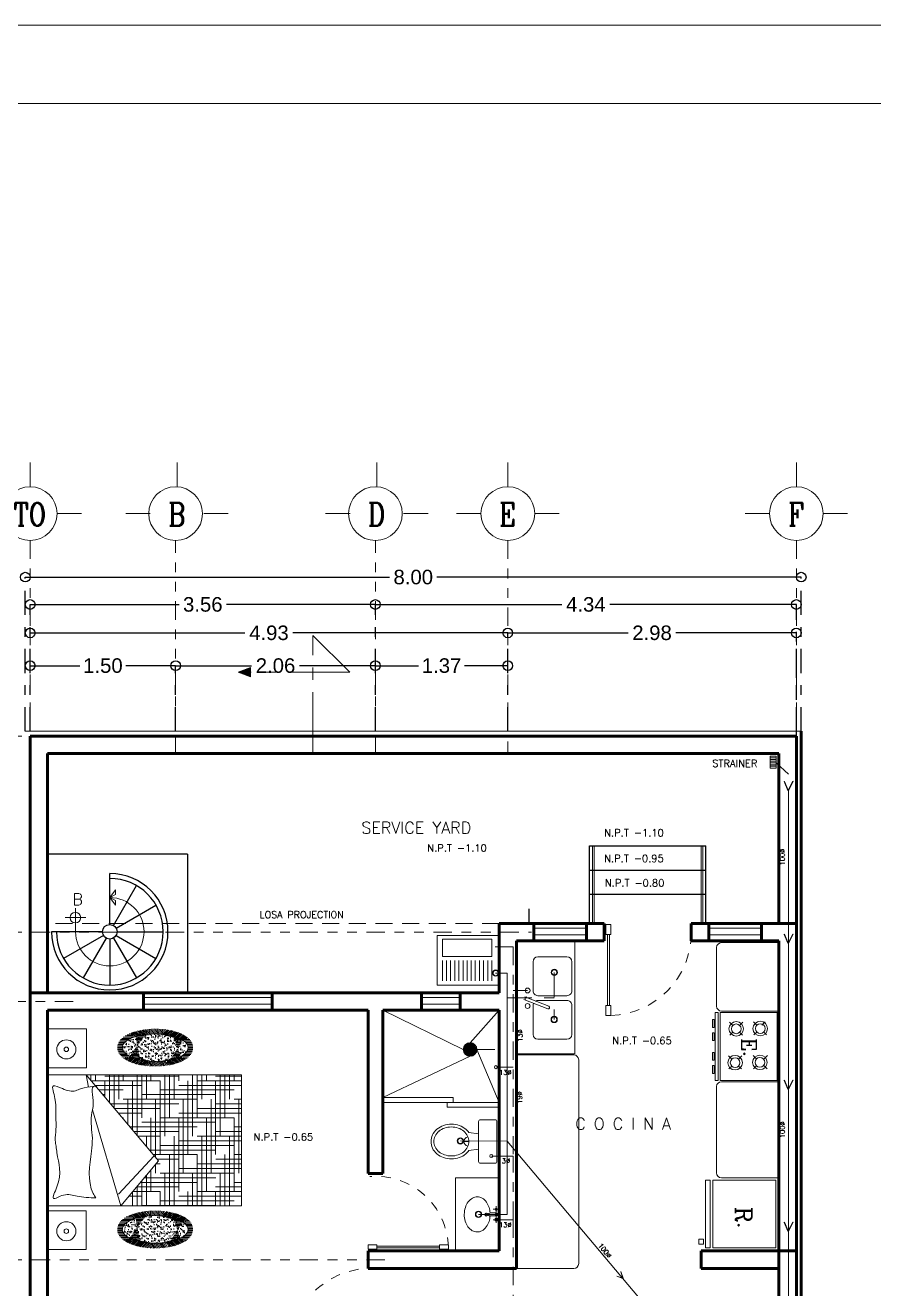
# Model space of a CAD drawing. Extents: x -111 to 1137, y -130 to 54.
# Drawn here: x 550.3 to 559.04, y -21.55 to -8.52 of the extents above; entities that cross this region are included whole.
import ezdxf
from ezdxf.enums import TextEntityAlignment as Align

# ---------------------------------------------------------------- set-up
doc = ezdxf.new("R2010")
doc.units = 0
for name, pattern in [('CENTER2', [1.125, 0.75, -0.125, 0.125, -0.125]), ('CENTRO', [50.8, 31.75, -6.35, 6.35, -6.35]), ('DASHDOT2', [0.5, 0.25, -0.125, 0, -0.125]), ('DASHED', [19.05, 12.7, -6.35]), ('DASHED2', [0.375, 0.25, -0.125]), ('DIVIDE2', [15.875, 6.35, -3.175, 0, -3.175, 0, -3.175])]:
    doc.linetypes.add(name, pattern=pattern)
doc.layers.get('0').update_dxf_attribs({"lineweight": 0})
for name, color, linetype, lineweight in [('EJES', 51, 'DIVIDE2', 0), ('ejes 1', 30, 'Continuous', 0), ('HID', 20, 'Continuous', 0), ('MBA', 130, 'Continuous', 9), ('Mobiliario', 1, 'Continuous', 13), ('MUEBLES', 1, 'Continuous', 9), ('muro', 7, 'Continuous', 18), ('Muro div', 150, 'Continuous', 18), ('muros', 5, 'Continuous', 60), ('MUROS BAJOS', 42, 'Continuous', 18), ('Pluma2', 2, 'Continuous', 20), ('PROYECCION VOLADO', 32, 'Continuous', 13), ('PUERTAS', 1, 'Continuous', 9), ('SAN', 142, 'Continuous', 0), ('VENTANAS', 4, 'Continuous', 9)]:
    doc.layers.add(name, color=color, linetype=linetype, lineweight=lineweight)
for name, color, linetype in [('Escaleras', 17, 'Continuous'), ('In-TextHi', 7, 'Continuous'), ('TEXTO', 164, 'Continuous')]:
    doc.layers.add(name, color=color, linetype=linetype)
doc.styles.add('80', font='ROMANS.shx', dxfattribs={"height": 0.15})
doc.styles.add('arial', font='arial.ttf')
doc.styles.add('COMPLEX', font='complex.shx', dxfattribs={"height": 0.25})
doc.dimstyles.new('COTAS ZAR', dxfattribs={"dimtxt": 0.15, "dimasz": 0.1, "dimexe": 0, "dimexo": 0, "dimgap": 0.05, "dimtad": 0, "dimtih": 1, "dimtoh": 1, "dimrnd": 0.005, "dimzin": 1, "dimdsep": 46, "dimtxsty": 'arial', "dimblk": 'ORIGIN', "dimcen": 0.2, "dimclrd": 34, "dimclre": 134, "dimclrt": 6, "dimazin": 0, "dimtfac": 1, "dimtmove": 0, "dimatfit": 3, "dimldrblk": 'ORIGIN', "dimfxl": 1, "dimarcsym": 0})

# ---------------------------------------------------------------- blocks, each defined once
blk = doc.blocks.new('TAPETE')
at = {"lineweight": 0}
h = blk.add_hatch(dxfattribs=at)
h.set_pattern_fill('LINE', color=87, scale=0.004, style=0)
h.set_pattern_definition([(360, (498.307658, 1862.890377), (3e-18, 0.0127), [])])
edge = h.paths.add_edge_path()
edge.add_spline(control_points=[(1084.342, 1386.436), (1084.385, 1386.455), (1084.42, 1386.478), (1084.462, 1386.539), (1084.47, 1386.576), (1084.452, 1386.642), (1084.43, 1386.668), (1084.402, 1386.689)], knot_values=[2.383683, 2.383683, 2.383683, 2.383683, 2.860374, 2.860374, 3.254576, 3.254576, 3.647727, 3.647727, 3.647727, 3.647727], degree=3, periodic=0)
edge.add_line((1084.402, 1386.689), (1084.339, 1386.669))
edge.add_ellipse((1084.075, 1386.58), major_axis=(-0.34, 0), ratio=0.420515, start_angle=126.4871, end_angle=218.9659, ccw=False)
edge.add_line((1084.277, 1386.465), (1084.342, 1386.436))
edge = h.paths.add_edge_path()
edge.add_spline(control_points=[(1083.759, 1386.696), (1083.753, 1386.693), (1083.747, 1386.688), (1083.71, 1386.658), (1083.686, 1386.621), (1083.686, 1386.58), (1083.686, 1386.55), (1083.698, 1386.522), (1083.721, 1386.494), (1083.726, 1386.489), (1083.732, 1386.484)], knot_values=[5.727214, 5.727214, 5.727214, 5.727214, 5.804382, 5.804382, 6.283185, 6.283185, 6.283185, 6.623609, 6.623609, 6.707356, 6.707356, 6.707356, 6.707356], degree=3, periodic=0)
edge.add_line((1083.732, 1386.484), (1083.79, 1386.502))
edge.add_ellipse((1084.075, 1386.58), major_axis=(-0.34, 0), ratio=0.420515, start_angle=320.0348, end_angle=392.8974, ccw=False)
edge.add_line((1083.815, 1386.671), (1083.759, 1386.696))
h = blk.add_hatch(dxfattribs=at)
h.set_pattern_fill('LINE', color=87, scale=0.004, angle=135, style=0)
h.set_pattern_definition([(135, (498.307658, 1862.890377), (-0.00898025612, -0.00898025612), [])])
edge = h.paths.add_edge_path()
edge.add_ellipse((1084.075, 1386.58), major_axis=(-0.34, 0), ratio=0.420515, start_angle=288.6696, end_angle=320.0348, ccw=False)
edge.add_line((1083.966, 1386.715), (1083.937, 1386.761))
edge.add_spline(control_points=[(1083.937, 1386.761), (1083.867, 1386.749), (1083.805, 1386.728), (1083.759, 1386.696)], knot_values=[5.104607, 5.104607, 5.104607, 5.104607, 5.727214, 5.727214, 5.727214, 5.727214], degree=3, periodic=0)
edge.add_line((1083.759, 1386.696), (1083.815, 1386.671))
at = {"lineweight": 25}
h = blk.add_hatch(dxfattribs=at)
h.set_pattern_fill('AR-SAND', color=55, scale=0.001, angle=-180, style=0)
h.set_pattern_definition([(217.5, (1560.375554, 1972.543502), (0.0016000313, -0.0489413237), [0, -0.038608, 0, -0.04318, 0, -0.041275]), (187.5, (1560.375554, 1972.5435), (-0.0449523283, -0.07168251), [0, -0.020828, 0, -0.034798, 0, -0.013335]), (147.5, (1560.406796, 1972.5435), (-0.079099237, -0.0001437185), [0, -0.0127, 0, -0.04572, 0, -0.05969]), (137.5, (1560.406796, 1972.5435), (-0.076355645, -0.0222929323), [0, -0.00635, 0, -0.029972, 0, -0.03429])])
edge = h.paths.add_edge_path()
edge.add_ellipse((1084.075, 1386.58), major_axis=(-0.34, 0), ratio=0.420515, start_angle=22.6894, end_angle=337.3106)
edge.add_line((1083.762, 1386.635), (1083.762, 1386.525))
at = {"lineweight": 0}
h = blk.add_hatch(dxfattribs=at)
h.set_pattern_fill('LINE', color=87, scale=0.004, angle=120, style=0)
h.set_pattern_definition([(120, (498.307658, 1862.890377), (-0.01099852263, -0.00635), [])])
edge = h.paths.add_edge_path()
edge.add_ellipse((1084.075, 1386.58), major_axis=(-0.34, 0), ratio=0.420515, start_angle=259.589, end_angle=288.6696, ccw=False)
edge.add_line((1084.137, 1386.72), (1084.161, 1386.768))
edge.add_spline(control_points=[(1084.161, 1386.768), (1084.092, 1386.775), (1084.019, 1386.774), (1083.946, 1386.762), (1083.942, 1386.762), (1083.937, 1386.761)], knot_values=[4.471411, 4.471411, 4.471411, 4.471411, 5.06188, 5.06188, 5.104607, 5.104607, 5.104607, 5.104607], degree=3, periodic=0)
edge.add_line((1083.937, 1386.761), (1083.966, 1386.715))
h = blk.add_hatch(dxfattribs=at)
h.set_pattern_fill('LINE', color=87, scale=0.004, angle=45, style=0)
h.set_pattern_definition([(45, (498.307658, 1862.890377), (-0.00898025612, 0.00898025612), [])])
edge = h.paths.add_edge_path()
edge.add_ellipse((1084.075, 1386.58), major_axis=(-0.34, 0), ratio=0.420515, start_angle=218.9659, end_angle=259.589, ccw=False)
edge.add_line((1084.339, 1386.669), (1084.402, 1386.689))
edge.add_spline(control_points=[(1084.402, 1386.689), (1084.402, 1386.689), (1084.402, 1386.689), (1084.375, 1386.71), (1084.341, 1386.726), (1084.259, 1386.753), (1084.211, 1386.763), (1084.161, 1386.768)], knot_values=[3.647727, 3.647727, 3.647727, 3.647727, 3.648778, 3.648778, 4.04298, 4.04298, 4.471411, 4.471411, 4.471411, 4.471411], degree=3, periodic=0)
edge.add_line((1084.161, 1386.768), (1084.137, 1386.72))
h = blk.add_hatch(dxfattribs=at)
h.set_pattern_fill('LINE', color=87, scale=0.004, angle=225, style=0)
h.set_pattern_definition([(225, (498.307658, 1862.890377), (0.00898025612, -0.00898025612), [])])
edge = h.paths.add_edge_path()
edge.add_spline(control_points=[(1083.732, 1386.484), (1083.748, 1386.469), (1083.767, 1386.456), (1083.838, 1386.42), (1083.901, 1386.402), (1083.969, 1386.394)], knot_values=[0.424171, 0.424171, 0.424171, 0.424171, 0.680848, 0.680848, 1.271069, 1.271069, 1.271069, 1.271069], degree=3, periodic=0)
edge.add_line((1083.969, 1386.394), (1083.993, 1386.441))
edge.add_ellipse((1084.075, 1386.58), major_axis=(-0.34, 0), ratio=0.420515, start_angle=32.8974, end_angle=76.0077, ccw=False)
edge.add_line((1083.79, 1386.502), (1083.732, 1386.484))
h = blk.add_hatch(dxfattribs=at)
h.set_pattern_fill('LINE', color=87, scale=0.004, angle=-45, style=0)
h.set_pattern_definition([(315, (498.307658, 1862.890377), (0.00898025612, 0.00898025612), [])])
edge = h.paths.add_edge_path()
edge.add_spline(control_points=[(1084.174, 1386.393), (1084.233, 1386.4), (1084.287, 1386.413), (1084.336, 1386.433), (1084.339, 1386.434), (1084.342, 1386.436)], knot_values=[1.849812, 1.849812, 1.849812, 1.849812, 2.35076, 2.35076, 2.383683, 2.383683, 2.383683, 2.383683], degree=3, periodic=0)
edge.add_line((1084.342, 1386.436), (1084.277, 1386.465))
edge.add_ellipse((1084.075, 1386.58), major_axis=(-0.34, 0), ratio=0.420515, start_angle=101.7089, end_angle=126.4871, ccw=False)
edge.add_line((1084.144, 1386.44), (1084.174, 1386.393))
h = blk.add_hatch(dxfattribs=at)
h.set_pattern_fill('LINE', color=87, scale=0.004, angle=255, style=0)
h.set_pattern_definition([(255, (498.307658, 1862.890377), (0.012267258, -0.00328700187), [])])
edge = h.paths.add_edge_path()
edge.add_spline(control_points=[(1083.969, 1386.394), (1083.997, 1386.39), (1084.026, 1386.388), (1084.095, 1386.386), (1084.136, 1386.388), (1084.174, 1386.393)], knot_values=[1.271069, 1.271069, 1.271069, 1.271069, 1.515804, 1.515804, 1.849812, 1.849812, 1.849812, 1.849812], degree=3, periodic=0)
edge.add_line((1084.174, 1386.393), (1084.144, 1386.44))
edge.add_ellipse((1084.075, 1386.58), major_axis=(-0.34, 0), ratio=0.420515, start_angle=76.0077, end_angle=101.7089, ccw=False)
edge.add_line((1083.993, 1386.441), (1083.969, 1386.394))
at = {"color": 87, "lineweight": 0}
blk.add_ellipse((1084.075, 1386.58), major_axis=(-0.34, 0), ratio=0.420515, dxfattribs=at)
blk = doc.blocks.new('CAMA MATRIMONIAL')
at = {"lineweight": 0}
h = blk.add_hatch(dxfattribs=at)
h.set_pattern_fill('HOUND', color=87, scale=0.03, style=0)
h.set_pattern_definition([(0, (0, 1.875357), (0.1905, 0.047625), [0.762, -0.381]), (90, (0, 1.875357), (-0.047625, -0.1905), [0.762, -0.381])])
edge = h.paths.add_edge_path()
edge.add_line((1125.338, 1407.719), (1125.727, 1408.184))
edge.add_line((1125.727, 1408.184), (1124.482, 1408.184))
edge.add_line((1124.482, 1408.184), (1124.482, 1406.834))
edge.add_line((1124.482, 1406.834), (1126.082, 1406.834))
edge.add_line((1126.082, 1406.834), (1125.988, 1406.946))
edge.add_spline(control_points=[(1125.988, 1406.946), (1125.986, 1406.946), (1125.967, 1406.946), (1125.971, 1406.947), (1125.985, 1406.949)], knot_values=[2.01787, 2.01787, 2.01787, 2.01787, 2.02236, 2.071425, 2.071425, 2.071425, 2.071425], degree=3, periodic=0)
edge.add_line((1125.985, 1406.949), (1125.338, 1407.719))
at = {"lineweight": 5}
for p, q in [((1126.482, 1408.634), (1126.082, 1408.634)), ((1126.082, 1408.234), (1126.082, 1408.634)), ((1126.482, 1408.634), (1126.482, 1408.234)), ((1126.482, 1408.234), (1126.082, 1408.234)), ((1126.482, 1408.184), (1124.482, 1408.184)), ((1124.482, 1408.184), (1124.482, 1406.834)), ((1125.338, 1407.719), (1125.727, 1408.184)), ((1126.018, 1407.195), (1125.727, 1408.184)), ((1126.482, 1406.834), (1126.482, 1408.184)), ((1125.383, 1407.666), (1125.749, 1408.063)), ((1126.082, 1406.834), (1125.338, 1407.719)), ((1126.082, 1406.834), (1126.06, 1406.958)), ((1124.482, 1406.834), (1126.482, 1406.834))]:
    blk.add_line(p, q, dxfattribs=at)
for radius in [0.0984, 0.0234]:
    blk.add_circle((1126.288, 1408.445), radius, dxfattribs=at)
blk.add_spline([(1125.983, 1408.101), (1126.178, 1408.084), (1126.318, 1408.073), (1126.422, 1408.107), (1126.385, 1407.989), (1126.385, 1407.635), (1126.394, 1407.569), (1126.403, 1407.51), (1126.395, 1407.393), (1126.398, 1407.209), (1126.405, 1407.076), (1126.422, 1406.946), (1126.329, 1406.975), (1126.194, 1406.997), (1126.132, 1406.972), (1125.983, 1406.946), (1125.988, 1406.946), (1126.01, 1407.124), (1126.03, 1407.25), (1126.02, 1407.486), (1126.029, 1407.62), (1126.01, 1408.056), (1125.983, 1408.101)], degree=3, dxfattribs=at)
blk.add_blockref('TAPETE', (41.297, 21.847))
blk = doc.blocks.new('camm')
at = {"lineweight": 5}
for p, q in [((105.984, -161.291), (105.584, -161.291)), ((105.584, -161.691), (105.584, -161.291)), ((105.984, -161.291), (105.984, -161.691)), ((105.984, -161.691), (105.584, -161.691))]:
    blk.add_line(p, q, dxfattribs=at)
for radius in [0.0984, 0.0234]:
    blk.add_circle((105.791, -161.48), radius, dxfattribs=at)
for name, p in [('CAMA MATRIMONIAL', (-1020.497, -1568.05)), ('TAPETE', (-979.201, -1548.078))]:
    blk.add_blockref(name, p)
blk = doc.blocks.new('_Origin')
at = {"color": 0, "linetype": 'ByBlock', "lineweight": -2}
blk.add_line((0, 0), (-1, 0), dxfattribs=at)
blk.add_circle((0, 0), 0.5, dxfattribs=at)
blk = doc.blocks.new('*D128')
at = {"color": 134, "linetype": 'DASHDOT2', "lineweight": -2, "transparency": 16777216}
for p, q in [((550.297, -15.798), (550.297, -14.208)), ((558.297, -15.798), (558.297, -14.208))]:
    blk.add_line(p, q, dxfattribs=at)
at = {"color": 34, "lineweight": -2, "transparency": 16777216}
for p, q in [((550.397, -14.208), (554.052, -14.208)), ((558.197, -14.208), (554.541, -14.208))]:
    blk.add_line(p, q, dxfattribs=at)
at = {"layer": 'Defpoints', "color": 0, "transparency": 16777216}
for p in [(558.297, -14.208), (550.297, -15.798), (558.297, -15.798)]:
    blk.add_point(p, dxfattribs=at)
at = {"color": 34, "lineweight": -2, "transparency": 16777216, "xscale": 0.1, "yscale": 0.1, "zscale": 0.1, "rotation": 180}
blk.add_blockref('_Origin', (550.297, -14.208), dxfattribs=at)
at = {"color": 34, "lineweight": -2, "transparency": 16777216, "xscale": 0.1, "yscale": 0.1, "zscale": 0.1}
blk.add_blockref('_Origin', (558.297, -14.208), dxfattribs=at)
at = {"color": 6, "transparency": 16777216, "insert": (554.297, -14.208), "char_height": 0.15, "attachment_point": 5, "style": 'arial'}
blk.add_mtext('8.00', dxfattribs=at)
blk = doc.blocks.new('*D129')
at = {"color": 134, "linetype": 'DASHDOT2', "lineweight": -2, "transparency": 16777216}
for p, q in [((550.347, -15.798), (550.347, -14.49)), ((553.907, -15.798), (553.907, -14.49))]:
    blk.add_line(p, q, dxfattribs=at)
at = {"color": 34, "lineweight": -2, "transparency": 16777216}
for p, q in [((550.447, -14.49), (551.882, -14.49)), ((553.807, -14.49), (552.371, -14.49))]:
    blk.add_line(p, q, dxfattribs=at)
at = {"layer": 'Defpoints', "color": 0, "transparency": 16777216}
for p in [(553.907, -14.49), (550.347, -15.798), (553.907, -15.798)]:
    blk.add_point(p, dxfattribs=at)
at = {"color": 34, "lineweight": -2, "transparency": 16777216, "xscale": 0.1, "yscale": 0.1, "zscale": 0.1, "rotation": 180}
blk.add_blockref('_Origin', (550.347, -14.49), dxfattribs=at)
at = {"color": 34, "lineweight": -2, "transparency": 16777216, "xscale": 0.1, "yscale": 0.1, "zscale": 0.1}
blk.add_blockref('_Origin', (553.907, -14.49), dxfattribs=at)
at = {"color": 6, "transparency": 16777216, "insert": (552.127, -14.49), "char_height": 0.15, "attachment_point": 5, "style": 'arial'}
blk.add_mtext('3.56', dxfattribs=at)
blk = doc.blocks.new('*D130')
at = {"color": 134, "linetype": 'DASHDOT2', "lineweight": -2, "transparency": 16777216}
for p, q in [((553.907, -15.798), (553.907, -14.49)), ((558.247, -15.848), (558.247, -14.49))]:
    blk.add_line(p, q, dxfattribs=at)
at = {"color": 34, "lineweight": -2, "transparency": 16777216}
for p, q in [((554.007, -14.49), (555.829, -14.49)), ((558.147, -14.49), (556.324, -14.49))]:
    blk.add_line(p, q, dxfattribs=at)
at = {"layer": 'Defpoints', "color": 0, "transparency": 16777216}
for p in [(553.907, -14.49), (553.907, -15.798), (558.247, -15.848)]:
    blk.add_point(p, dxfattribs=at)
at = {"color": 34, "lineweight": -2, "transparency": 16777216, "xscale": 0.1, "yscale": 0.1, "zscale": 0.1, "rotation": 180}
blk.add_blockref('_Origin', (553.907, -14.49), dxfattribs=at)
at = {"color": 34, "lineweight": -2, "transparency": 16777216, "xscale": 0.1, "yscale": 0.1, "zscale": 0.1}
blk.add_blockref('_Origin', (558.247, -14.49), dxfattribs=at)
at = {"color": 6, "transparency": 16777216, "insert": (556.077, -14.49), "char_height": 0.15, "attachment_point": 5, "style": 'arial'}
blk.add_mtext('4.34', dxfattribs=at)
blk = doc.blocks.new('*D131')
at = {"color": 134, "linetype": 'DASHDOT2', "lineweight": -2, "transparency": 16777216}
for p, q in [((555.272, -15.798), (555.272, -14.783)), ((558.247, -15.798), (558.247, -14.783))]:
    blk.add_line(p, q, dxfattribs=at)
at = {"color": 34, "lineweight": -2, "transparency": 16777216}
for p, q in [((555.372, -14.783), (556.513, -14.783)), ((558.147, -14.783), (557.005, -14.783))]:
    blk.add_line(p, q, dxfattribs=at)
at = {"layer": 'Defpoints', "color": 0, "transparency": 16777216}
for p in [(555.272, -14.783), (555.272, -15.798), (558.247, -15.798)]:
    blk.add_point(p, dxfattribs=at)
at = {"color": 34, "lineweight": -2, "transparency": 16777216, "xscale": 0.1, "yscale": 0.1, "zscale": 0.1, "rotation": 180}
blk.add_blockref('_Origin', (555.272, -14.783), dxfattribs=at)
at = {"color": 34, "lineweight": -2, "transparency": 16777216, "xscale": 0.1, "yscale": 0.1, "zscale": 0.1}
blk.add_blockref('_Origin', (558.247, -14.783), dxfattribs=at)
at = {"color": 6, "transparency": 16777216, "insert": (556.759, -14.783), "char_height": 0.15, "attachment_point": 5, "style": 'arial'}
blk.add_mtext('2.98', dxfattribs=at)
blk = doc.blocks.new('*D105')
at = {"color": 134, "linetype": 'DASHDOT2', "lineweight": -2, "transparency": 16777216}
for p, q in [((550.347, -15.798), (550.347, -14.783)), ((555.272, -15.798), (555.272, -14.783))]:
    blk.add_line(p, q, dxfattribs=at)
at = {"color": 34, "lineweight": -2, "transparency": 16777216}
for p, q in [((550.447, -14.783), (552.561, -14.783)), ((555.172, -14.783), (553.057, -14.783))]:
    blk.add_line(p, q, dxfattribs=at)
at = {"layer": 'Defpoints', "color": 0, "transparency": 16777216}
for p in [(550.347, -14.783), (550.347, -15.798), (555.272, -15.798)]:
    blk.add_point(p, dxfattribs=at)
at = {"color": 34, "lineweight": -2, "transparency": 16777216, "xscale": 0.1, "yscale": 0.1, "zscale": 0.1, "rotation": 180}
blk.add_blockref('_Origin', (550.347, -14.783), dxfattribs=at)
at = {"color": 34, "lineweight": -2, "transparency": 16777216, "xscale": 0.1, "yscale": 0.1, "zscale": 0.1}
blk.add_blockref('_Origin', (555.272, -14.783), dxfattribs=at)
at = {"color": 6, "transparency": 16777216, "insert": (552.809, -14.783), "char_height": 0.15, "attachment_point": 5, "style": 'arial'}
blk.add_mtext('4.93', dxfattribs=at)
blk = doc.blocks.new('*D132')
at = {"color": 134, "linetype": 'DASHDOT2', "lineweight": -2, "transparency": 16777216}
for p, q in [((550.347, -15.798), (550.347, -15.121)), ((551.847, -15.798), (551.847, -15.121))]:
    blk.add_line(p, q, dxfattribs=at)
at = {"color": 34, "lineweight": -2, "transparency": 16777216}
for p, q in [((550.447, -15.121), (550.859, -15.121)), ((551.747, -15.121), (551.334, -15.121))]:
    blk.add_line(p, q, dxfattribs=at)
at = {"layer": 'Defpoints', "color": 0, "transparency": 16777216}
for p in [(550.347, -15.121), (550.347, -15.798), (551.847, -15.798)]:
    blk.add_point(p, dxfattribs=at)
at = {"color": 34, "lineweight": -2, "transparency": 16777216, "xscale": 0.1, "yscale": 0.1, "zscale": 0.1, "rotation": 180}
blk.add_blockref('_Origin', (550.347, -15.121), dxfattribs=at)
at = {"color": 34, "lineweight": -2, "transparency": 16777216, "xscale": 0.1, "yscale": 0.1, "zscale": 0.1}
blk.add_blockref('_Origin', (551.847, -15.121), dxfattribs=at)
at = {"color": 6, "transparency": 16777216, "insert": (551.097, -15.121), "char_height": 0.15, "attachment_point": 5, "style": 'arial'}
blk.add_mtext('1.50', dxfattribs=at)
blk = doc.blocks.new('*D106')
at = {"color": 134, "linetype": 'DASHDOT2', "lineweight": -2, "transparency": 16777216}
for p, q in [((551.847, -15.798), (551.847, -15.121)), ((553.907, -15.798), (553.907, -15.121))]:
    blk.add_line(p, q, dxfattribs=at)
at = {"color": 34, "lineweight": -2, "transparency": 16777216}
for p, q in [((551.947, -15.121), (552.63, -15.121)), ((553.807, -15.121), (553.123, -15.121))]:
    blk.add_line(p, q, dxfattribs=at)
at = {"layer": 'Defpoints', "color": 0, "transparency": 16777216}
for p in [(553.907, -15.121), (551.847, -15.798), (553.907, -15.798)]:
    blk.add_point(p, dxfattribs=at)
at = {"color": 34, "lineweight": -2, "transparency": 16777216, "xscale": 0.1, "yscale": 0.1, "zscale": 0.1, "rotation": 180}
blk.add_blockref('_Origin', (551.847, -15.121), dxfattribs=at)
at = {"color": 34, "lineweight": -2, "transparency": 16777216, "xscale": 0.1, "yscale": 0.1, "zscale": 0.1}
blk.add_blockref('_Origin', (553.907, -15.121), dxfattribs=at)
at = {"color": 6, "transparency": 16777216, "insert": (552.877, -15.121), "char_height": 0.15, "attachment_point": 5, "style": 'arial'}
blk.add_mtext('2.06', dxfattribs=at)
blk = doc.blocks.new('*D107')
at = {"color": 134, "linetype": 'DASHDOT2', "lineweight": -2, "transparency": 16777216}
for p, q in [((553.907, -15.798), (553.907, -15.121)), ((555.272, -15.798), (555.272, -15.121))]:
    blk.add_line(p, q, dxfattribs=at)
at = {"color": 34, "lineweight": -2, "transparency": 16777216}
for p, q in [((554.007, -15.121), (554.351, -15.121)), ((555.172, -15.121), (554.827, -15.121))]:
    blk.add_line(p, q, dxfattribs=at)
at = {"layer": 'Defpoints', "color": 0, "transparency": 16777216}
for p in [(555.272, -15.121), (553.907, -15.798), (555.272, -15.798)]:
    blk.add_point(p, dxfattribs=at)
at = {"color": 34, "lineweight": -2, "transparency": 16777216, "xscale": 0.1, "yscale": 0.1, "zscale": 0.1, "rotation": 180}
blk.add_blockref('_Origin', (553.907, -15.121), dxfattribs=at)
at = {"color": 34, "lineweight": -2, "transparency": 16777216, "xscale": 0.1, "yscale": 0.1, "zscale": 0.1}
blk.add_blockref('_Origin', (555.272, -15.121), dxfattribs=at)
at = {"color": 6, "transparency": 16777216, "insert": (554.589, -15.121), "char_height": 0.15, "attachment_point": 5, "style": 'arial'}
blk.add_mtext('1.37', dxfattribs=at)
blk = doc.blocks.new('cuuad')
at = {"layer": 'Pluma2', "color": 5}
blk.add_line((709.104, -170.105), (621.853, -170.105), dxfattribs=at)
blk = doc.blocks.new('A$C1D5E4422')
at = {"color": 142}
for radius in [0.0324, 0.0276]:
    blk.add_circle((0.032, 0.032), radius, dxfattribs=at)
blk = doc.blocks.new('A$C7D8B5F41')
at = {"color": 142, "linetype": 'DASHED'}
for p, q in [((0.0012, 0.0648), (0, 0.0626)), ((0.062, 0.0283), (0, 0.0626)), ((0.062, 0.0283), (0, 0.0023)), ((0, 0.0023), (0.001, 0)), ((0.063, 0.026), (0.001, 0)), ((0.0632, 0.0305), (0.0012, 0.0648)), ((0.0632, 0.0305), (0.063, 0.026))]:
    blk.add_line(p, q, dxfattribs=at)
blk = doc.blocks.new('A$C124D6745')
at = {"layer": 'SAN', "color": 54, "ltscale": 0.25}
for p, q in [((0, 0.067), (0.091, 0.137)), ((0.001, 0.08), (0.078, 0.14)), ((0.002, 0.055), (0.102, 0.132)), ((0.005, 0.096), (0.062, 0.14)), ((0.005, 0.045), (0.111, 0.127)), ((0.009, 0.036), (0.119, 0.12)), ((0.015, 0.027), (0.125, 0.113)), ((0.021, 0.02), (0.131, 0.104)), ((0.029, 0.013), (0.135, 0.095)), ((0.038, 0.008), (0.138, 0.085)), ((0.049, 0.003), (0.14, 0.073)), ((0.062, 0), (0.139, 0.06)), ((0.078, 0), (0.135, 0.044))]:
    blk.add_line(p, q, dxfattribs=at)
at = {"layer": 'SAN', "ltscale": 0.25}
blk.add_circle((0.07, 0.07), 0.07, dxfattribs=at)

msp = doc.modelspace()

# ---------------------------------------------------------------- hatches: boundary and pattern name
h = msp.add_hatch(color=253)
h.set_gradient(color1=(0, 0, 255), one_color=1, tint=1, name='SPHERICAL')
h.paths.add_polyline_path([(552.62, -15.236), (552.62, -15.189), (552.62, -15.141), (552.49, -15.189)])

# ---------------------------------------------------------------- linework, layer by layer
at = {"color": 253}
for p, q in [((545.045, -8.517), (590.607, -8.517)), ((552.62, -15.141), (552.49, -15.189)), ((552.62, -15.236), (552.49, -15.189)), ((552.62, -15.141), (552.62, -15.189)), ((552.62, -15.189), (552.62, -15.236))]:
    msp.add_line(p, q, dxfattribs=at)
at = {"color": 253, "linetype": 'CENTRO', "ltscale": 0.02}
for p, q in [((553.262, -16.028), (553.262, -14.809)), ((553.262, -14.809), (553.642, -15.189)), ((553.642, -15.189), (552.62, -15.189))]:
    msp.add_line(p, q, dxfattribs=at)
at = {"color": 142, "linetype": 'DASHED', "ltscale": 0.02}
for p, q in [((555.146, -18.291), (555.265, -18.291)), ((555.751, -18.284), (555.751, -18.77)), ((555.265, -18.547), (555.751, -18.547)), ((554.883, -19.079), (555.265, -19.079))]:
    msp.add_line(p, q, dxfattribs=at)
at = {"color": 253}
msp.add_lwpolyline([(545.045, -8.517), (590.607, -8.517), (590.607, -38.892), (545.045, -38.892)], close=True, dxfattribs=at)
msp.add_lwpolyline([(545.045, -8.517), (590.607, -8.517), (590.607, -38.892), (545.045, -38.892)], close=True, dxfattribs=at)
at = {"layer": 'EJES', "color": 253, "ltscale": 0.03}
for p, q in [((550.347, -13.83), (550.347, -15.993)), ((551.847, -16.028), (551.847, -13.83)), ((553.907, -16.028), (553.907, -13.83)), ((555.272, -13.83), (555.272, -16.028)), ((558.247, -13.83), (558.247, -16.519)), ((547.6, -15.848), (550.688, -15.848)), ((547.6, -17.869), (555.515, -17.869)), ((547.149, -18.584), (550.842, -18.584)), ((547.6, -21.247), (554.105, -21.247))]:
    msp.add_line(p, q, dxfattribs=at)
at = {"layer": 'ejes 1', "color": 253}
for p, q in [((550.347, -13.276), (550.347, -13.025)), ((551.862, -13.276), (551.862, -13.025)), ((553.922, -13.276), (553.922, -13.025)), ((555.272, -13.276), (555.272, -13.025)), ((558.247, -13.276), (558.247, -13.025)), ((550.623, -13.553), (550.875, -13.553)), ((551.585, -13.553), (551.333, -13.553)), ((552.39, -13.553), (552.138, -13.553)), ((553.645, -13.553), (553.393, -13.553)), ((554.45, -13.553), (554.198, -13.553)), ((554.995, -13.553), (554.743, -13.553)), ((555.8, -13.553), (555.548, -13.553)), ((557.97, -13.553), (557.718, -13.553)), ((558.775, -13.553), (558.523, -13.553))]:
    msp.add_line(p, q, dxfattribs=at)
for centre in [(550.347, -13.553), (551.847, -13.553), (553.907, -13.553), (555.272, -13.553), (558.247, -13.553)]:
    msp.add_circle(centre, 0.277, dxfattribs=at)
at = {"layer": 'Escaleras', "color": 253}
for p, q in [((551.968, -17.065), (550.527, -17.065)), ((551.968, -17.065), (551.968, -18.494)), ((556.114, -16.979), (557.314, -16.979)), ((556.114, -17.779), (556.114, -16.979)), ((557.314, -17.779), (557.314, -16.979)), ((551.168, -17.79), (551.168, -17.265)), ((556.114, -17.229), (557.314, -17.229)), ((551.205, -17.8), (551.443, -17.388)), ((556.114, -17.479), (557.314, -17.479)), ((551.233, -17.827), (551.644, -17.59)), ((555.488, -17.629), (555.488, -17.779)), ((551.093, -17.865), (550.568, -17.865)), ((551.103, -17.902), (550.691, -18.14)), ((551.13, -17.93), (550.893, -18.341)), ((551.168, -17.94), (551.168, -18.415)), ((551.205, -17.93), (551.443, -18.341)), ((551.233, -17.902), (551.644, -18.14)), ((551.243, -17.865), (551.718, -17.865))]:
    msp.add_line(p, q, dxfattribs=at)
msp.add_circle((551.168, -17.865), 0.075, dxfattribs=at)
for radius in [0.6, 0.55]:
    msp.add_arc((551.168, -17.865), radius, 180, 90, dxfattribs=at)
at = {"layer": 'HID', "linetype": 'CENTER2'}
for p, q in [((555.141, -18.022), (555.328, -18.022)), ((555.328, -20.178), (555.103, -20.178))]:
    msp.add_line(p, q, dxfattribs=at)
at = {"layer": 'HID', "linetype": 'CENTER2', "ltscale": 0.25}
for p, q in [((555.328, -18.022), (555.328, -20.178)), ((555.476, -18.471, 1639.27), (555.328, -18.471)), ((555.328, -20.834), (555.328, -20.178)), ((555.153, -20.834), (555.328, -20.834)), ((555.328, -20.834), (555.328, -22.271))]:
    msp.add_line(p, q, dxfattribs=at)
at = {"layer": 'HID', "ltscale": 0.25}
msp.add_line((555.165, -19.261), (555.328, -19.261), dxfattribs=at)
at = {"layer": 'HID', "color": 130, "ltscale": 0.25}
for centre in [(555.149, -19.261), (555.103, -20.178), (555.153, -20.834)]:
    msp.add_circle(centre, 0.0159, dxfattribs=at)
at = {"layer": 'MBA', "color": 253}
for p, q in [((555.14, -19.803), (554.99, -19.803)), ((554.97, -19.823), (554.97, -20.233)), ((555.16, -19.823), (555.16, -20.233)), ((554.87, -20.028), (554.82, -20.028)), ((554.97, -19.95), (554.87, -19.936)), ((554.97, -20.106), (554.87, -20.12)), ((555.14, -20.253), (554.99, -20.253)), ((554.732, -21.157), (554.732, -20.404)), ((554.732, -20.404), (555.182, -20.404)), ((555.153, -20.865), (555.153, -20.696)), ((555.05, -20.796), (555.05, -20.765)), ((555.086, -20.765), (555.153, -20.765)), ((555.086, -20.796), (555.153, -20.796)), ((555.122, -20.727), (555.175, -20.727)), ((555.122, -20.834), (555.175, -20.834))]:
    msp.add_line(p, q, dxfattribs=at)
for centre, radius in [((555.05, -20.781), 0.0157), ((555.153, -20.727), 0.0104), ((555.153, -20.781), 0.0104), ((555.153, -20.834), 0.0104)]:
    msp.add_circle(centre, radius, dxfattribs=at)
for centre, radius, start, end in [((554.99, -19.823), 0.02, 90, 180), ((555.14, -19.823), 0.02, 360, 90), ((554.661, -20.041), 0.185, 130.6013, 154.2079), ((554.662, -20.041), 0.155, 129.8056, 153.57), ((554.679, -20.061), 0.211, 109.5469, 130.6013), ((554.679, -20.061), 0.182, 109.0435, 129.8056), ((554.69, -20.092), 0.244, 90, 109.5469), ((554.69, -20.093), 0.215, 90, 109.0435), ((554.69, -20.092), 0.244, 70.4531, 90), ((554.69, -20.093), 0.215, 70.9565, 90), ((554.701, -20.061), 0.182, 50.1944, 70.9565), ((554.701, -20.061), 0.211, 49.3987, 70.4531), ((554.718, -20.041), 0.155, 26.43, 50.1944), ((554.718, -20.041), 0.185, 34.7637, 49.3987), ((554.635, -20.028), 0.155, 154.2079, 180), ((554.635, -20.028), 0.155, 180, 205.7921), ((554.636, -20.028), 0.126, 153.57, 180), ((554.636, -20.028), 0.126, 180, 206.43), ((554.87, -20.028), 0.05, 101.4665, 258.5336), ((554.744, -20.028), 0.126, 360, 26.43), ((554.744, -20.028), 0.126, 333.57, 360), ((554.661, -20.015), 0.185, 205.7921, 229.3987), ((554.662, -20.015), 0.155, 206.43, 230.1944), ((554.679, -19.995), 0.211, 229.3987, 250.4531), ((554.679, -19.994), 0.182, 230.1944, 250.9565), ((554.69, -19.963), 0.244, 250.4531, 270), ((554.69, -19.962), 0.215, 250.9565, 270), ((554.69, -19.962), 0.215, 270, 289.0435), ((554.69, -19.963), 0.244, 270, 289.5469), ((554.701, -19.994), 0.182, 289.0435, 309.8056), ((554.701, -19.995), 0.211, 289.5469, 310.6013), ((554.718, -20.015), 0.155, 309.8056, 333.57), ((554.718, -20.015), 0.185, 310.6013, 325.2363), ((554.99, -20.233), 0.02, 180, 270), ((555.14, -20.233), 0.02, 270, 360), ((555.067, -20.781), 0.244, 162.5481, 179.5671), ((555.013, -20.764), 0.187, 143.1037, 162.5481), ((554.979, -20.738), 0.145, 118.8388, 143.1037), ((554.957, -20.699), 0.1, 89.5671, 118.8388), ((554.957, -20.699), 0.1, 60.2954, 89.5671), ((554.935, -20.738), 0.145, 36.0306, 60.2954), ((554.9, -20.763), 0.187, 16.5861, 36.0306), ((554.846, -20.779), 0.244, 3.3945, 16.5861), ((555.067, -20.781), 0.244, 179.5671, 196.5861), ((555.086, -20.781), 0.0157, 90, 270), ((554.846, -20.779), 0.244, 342.5481, 356.0322), ((555.153, -20.781), 0.0157, 270.0009, 89.9991), ((555.012, -20.797), 0.187, 196.5861, 216.0306), ((554.978, -20.822), 0.145, 216.0306, 240.2954), ((554.956, -20.861), 0.1, 240.2954, 269.5671), ((554.956, -20.861), 0.1, 269.5671, 298.8388), ((554.934, -20.822), 0.145, 298.8388, 323.1037), ((554.9, -20.796), 0.187, 323.1037, 342.5481)]:
    msp.add_arc(centre, radius, start, end, dxfattribs=at)
at = {"layer": 'Mobiliario', "color": 253, "linetype": 'Continuous', "lineweight": 0, "ltscale": 0.3}
for p, q in [((555.962, -19.124, 1497.48), (555.962, -17.959, 1497.48)), ((555.582, -18.124, 1497.48), (555.882, -18.124, 1497.48)), ((555.436, -18.565, 1497.48), (555.683, -18.661, 1497.48)), ((555.447, -18.537, 1497.48), (555.694, -18.633, 1497.48)), ((555.582, -18.974, 1497.48), (555.882, -18.974, 1497.48)), ((555.912, -19.124, 1497.48), (555.962, -19.124, 1497.48))]:
    msp.add_line(p, q, dxfattribs=at)
at = {"layer": 'Mobiliario', "color": 253}
for p, q in [((558.067, -17.977), (557.475, -17.977)), ((558.067, -19.411), (557.475, -19.411)), ((553.982, -19.574), (554.707, -19.574)), ((553.982, -19.624), (555.182, -19.624)), ((554.647, -19.624), (554.647, -19.674)), ((554.647, -19.674), (555.182, -19.674)), ((554.707, -19.574), (554.707, -19.624)), ((555.362, -21.337), (555.953, -21.337))]:
    msp.add_line(p, q, dxfattribs=at)
at = {"layer": 'Mobiliario', "color": 253, "linetype": 'Continuous', "lineweight": 0, "ltscale": 0.1}
for p, q in [((557.411, -18.698), (557.411, -19.398)), ((557.411, -18.698), (557.441, -18.698)), ((557.441, -18.698), (557.441, -19.398)), ((557.461, -18.698), (558.051, -18.698)), ((557.461, -18.698), (557.461, -19.398)), ((557.461, -18.698), (558.051, -18.698)), ((558.051, -18.698), (558.051, -19.398)), ((557.401, -18.771), (557.381, -18.771)), ((557.381, -18.851), (557.381, -18.771)), ((557.381, -18.851), (557.401, -18.851)), ((557.401, -18.851), (557.401, -18.771)), ((557.381, -18.987), (557.381, -18.907)), ((557.401, -18.907), (557.381, -18.907)), ((557.381, -18.987), (557.401, -18.987)), ((557.401, -18.987), (557.401, -18.907)), ((557.381, -19.109), (557.381, -19.189)), ((557.381, -19.109), (557.401, -19.109)), ((557.401, -19.109), (557.401, -19.189)), ((557.401, -19.189), (557.381, -19.189)), ((557.381, -19.245), (557.401, -19.245)), ((557.381, -19.245), (557.381, -19.325)), ((557.401, -19.245), (557.401, -19.325)), ((557.401, -19.325), (557.381, -19.325)), ((557.441, -19.398), (557.411, -19.398)), ((558.051, -19.398), (557.461, -19.398)), ((558.035, -21.126), (558.035, -20.426))]:
    msp.add_line(p, q, dxfattribs=at)
at = {"layer": 'Mobiliario', "color": 253, "lineweight": 0}
for p, q in [((558.067, -18.683), (557.475, -18.683)), ((555.362, -19.124, 1372.69), (555.912, -19.124, 1372.69)), ((555.362, -19.135), (555.953, -19.135)), ((558.067, -20.402), (557.475, -20.402))]:
    msp.add_line(p, q, dxfattribs=at)
at = {"layer": 'Mobiliario', "color": 253, "linetype": 'Continuous', "lineweight": 0}
for p, q in [((557.591, -18.831), (557.557, -18.796)), ((557.662, -18.831), (557.696, -18.796)), ((557.84, -18.828), (557.806, -18.794)), ((557.891, -18.828), (557.925, -18.794)), ((557.562, -18.931), (557.591, -18.901)), ((557.691, -18.931), (557.662, -18.901)), ((557.81, -18.928), (557.84, -18.899)), ((557.94, -18.928), (557.911, -18.899)), ((557.581, -19.179), (557.547, -19.145)), ((557.652, -19.179), (557.686, -19.145)), ((557.835, -19.177), (557.801, -19.142)), ((557.915, -19.177), (557.95, -19.142)), ((557.551, -19.28), (557.581, -19.25)), ((557.681, -19.28), (557.652, -19.25)), ((557.806, -19.277), (557.835, -19.247)), ((557.945, -19.277), (557.915, -19.247)), ((557.36, -20.426), (557.31, -20.426)), ((557.385, -20.426), (557.385, -21.126)), ((557.385, -20.426), (558.035, -20.426)), ((557.385, -21.126), (558.035, -21.126))]:
    msp.add_line(p, q, dxfattribs=at)
at = {"layer": 'Mobiliario', "color": 253, "linetype": 'Continuous', "lineweight": 0, "ltscale": 0.3, "elevation": 1497.48}
for points in [[(555.932, -18.174), (555.932, -18.474, -0.414214), (555.882, -18.524), (555.582, -18.524, -0.414214), (555.532, -18.474), (555.532, -18.174)], [(555.536, -18.604, 0.102713), (555.532, -18.624), (555.532, -18.924)], [(555.932, -18.924), (555.932, -18.624, 0.414214), (555.882, -18.574), (555.582, -18.574, 0.127443), (555.558, -18.58)]]:
    msp.add_lwpolyline(points, format="xyb", dxfattribs=at)
at = {"layer": 'Mobiliario', "color": 253, "linetype": 'Continuous', "lineweight": 0}
for points in [[(557.31, -20.426), (557.31, -21.126), (557.36, -21.126), (557.36, -20.426)], [(557.291, -21.036), (557.241, -21.036), (557.241, -21.086), (557.291, -21.086), (557.291, -21.036)]]:
    msp.add_lwpolyline(points, dxfattribs=at)
at = {"layer": 'Mobiliario', "color": 253, "linetype": 'Continuous', "lineweight": 0, "ltscale": 0.3}
for centre in [(555.476, -18.471, 1639.27), (555.476, -18.631, 1639.27)]:
    msp.add_circle(centre, 0.025, dxfattribs=at)
at = {"layer": 'Mobiliario', "color": 253, "linetype": 'Continuous', "lineweight": 0}
for centre, radius in [((557.627, -18.866, 124.79), 0.075), ((557.627, -18.866, 124.79), 0.05), ((557.875, -18.863, 124.79), 0.075), ((557.875, -18.863, 124.79), 0.05), ((557.616, -19.215, 124.79), 0.075), ((557.871, -19.212, 124.79), 0.075), ((557.616, -19.215, 124.79), 0.05), ((557.871, -19.212, 124.79), 0.05)]:
    msp.add_circle(centre, radius, dxfattribs=at)
at = {"layer": 'Mobiliario', "color": 253, "lineweight": 0}
for centre, start, end in [((557.475, -18.027, 124.79), 90, 180), ((557.475, -18.633, 124.79), 180, 270), ((555.953, -19.185, 124.79), 360, 90), ((557.475, -19.461, 124.79), 90, 180), ((557.475, -20.352, 124.79), 180, 270), ((555.953, -21.287, 124.79), 270, 0)]:
    msp.add_arc(centre, 0.05, start, end, dxfattribs=at)
at = {"layer": 'Mobiliario', "color": 253, "linetype": 'Continuous', "lineweight": 0, "ltscale": 0.3}
for centre, radius, start, end in [((555.582, -18.174, 1639.27), 0.05, 89.9964, 179.9964), ((555.882, -18.174, 1639.27), 0.05, 359.9964, 89.9964), ((555.466, -18.553, 1639.27), 0.0158, 87.3962, 230.215), ((555.689, -18.647, 1639.27), 0.015, 248.8056, 68.8056), ((555.582, -18.924, 1639.27), 0.05, 179.9995, 269.9995), ((555.882, -18.924, 1497.48), 0.05, 269.9995, 359.9995)]:
    msp.add_arc(centre, radius, start, end, dxfattribs=at)
at = {"layer": 'MUEBLES', "color": 253}
for p, q in [((555.182, -17.905), (554.544, -17.905)), ((554.544, -17.905), (554.544, -18.415)), ((555.182, -18.415), (555.182, -17.905)), ((554.597, -18.162), (554.597, -18.372)), ((554.64, -18.162), (554.64, -18.372)), ((554.682, -18.162), (554.682, -18.372)), ((554.725, -18.162), (554.725, -18.372)), ((554.767, -18.162), (554.767, -18.372)), ((554.81, -18.162), (554.81, -18.372)), ((554.852, -18.162), (554.852, -18.372)), ((554.895, -18.162), (554.895, -18.372)), ((554.937, -18.162), (554.937, -18.372)), ((554.98, -18.162), (554.98, -18.372)), ((555.022, -18.162), (555.022, -18.372)), ((555.065, -18.162), (555.065, -18.372)), ((555.107, -18.162), (555.107, -18.372)), ((554.544, -18.415), (555.182, -18.415))]:
    msp.add_line(p, q, dxfattribs=at)
at = {"layer": 'MUEBLES', "color": 253, "lineweight": 0}
for p, q in [((557.425, -18.633, 124.79), (557.425, -18.027, 124.79)), ((556.003, -19.185, 124.79), (556.003, -21.287, 124.79)), ((557.425, -20.352, 124.79), (557.425, -19.461, 124.79))]:
    msp.add_line(p, q, dxfattribs=at)
at = {"layer": 'MUEBLES', "color": 253}
msp.add_lwpolyline([(555.107, -17.94), (555.107, -18.12), (554.597, -18.12), (554.597, -17.94)], close=True, dxfattribs=at)
at = {"layer": 'Muro div', "color": 253}
for p, q in [((556.144, -17.779), (556.144, -16.979)), ((556.164, -16.979), (556.144, -16.979)), ((556.164, -17.779), (556.164, -16.979)), ((557.264, -17.779), (557.264, -16.979)), ((557.284, -16.979), (557.264, -16.979)), ((557.284, -17.779), (557.284, -16.979))]:
    msp.add_line(p, q, dxfattribs=at)
at = {"layer": 'muros', "color": 253, "lineweight": 0}
for p, q in [((550.297, -15.798), (558.297, -15.798)), ((558.297, -15.798), (558.297, -30.798))]:
    msp.add_line(p, q, dxfattribs=at)
at = {"layer": 'muros', "color": 253}
for p, q in [((550.347, -15.848), (550.347, -30.798)), ((550.347, -15.848), (558.247, -15.848)), ((558.247, -30.798), (558.247, -15.848)), ((558.297, -30.798), (558.297, -15.798)), ((550.527, -16.028), (550.527, -18.494)), ((550.527, -16.028), (558.067, -16.028)), ((558.067, -17.779), (558.067, -16.028)), ((555.182, -18.494), (555.182, -17.779)), ((555.182, -17.779), (556.264, -17.779)), ((555.542, -17.959), (555.542, -17.779)), ((556.084, -17.959), (556.084, -17.779)), ((556.264, -17.959), (556.264, -17.779)), ((557.164, -17.779), (558.247, -17.779)), ((557.164, -17.959), (557.164, -17.779)), ((557.344, -17.959), (557.344, -17.779)), ((557.887, -17.959), (557.887, -17.779)), ((555.362, -18.775), (555.362, -17.959)), ((555.362, -17.959), (556.264, -17.959)), ((557.164, -17.959), (558.067, -17.959)), ((558.067, -28.718), (558.067, -17.959)), ((550.347, -18.494), (555.182, -18.494)), ((550.547, -18.494), (551.547, -18.494)), ((551.517, -18.674), (551.517, -18.494)), ((552.842, -18.674), (552.842, -18.494)), ((554.382, -18.674), (554.382, -18.494)), ((554.782, -18.674), (554.782, -18.494)), ((550.527, -18.674), (550.527, -22.21)), ((550.527, -18.674), (553.832, -18.674)), ((553.832, -20.357), (553.832, -18.674)), ((553.982, -18.674), (555.182, -18.674)), ((553.982, -20.357), (553.982, -18.674)), ((555.182, -21.157), (555.182, -18.674)), ((555.362, -21.337), (555.362, -18.775)), ((553.832, -20.357), (553.982, -20.357)), ((554.112, -21.157), (553.832, -21.157)), ((553.832, -21.157), (553.832, -21.337)), ((554.112, -21.157), (555.182, -21.157)), ((557.265, -21.157), (557.265, -21.337)), ((557.265, -21.157), (558.247, -21.157)), ((557.572, -21.157), (558.067, -21.157)), ((555.362, -21.337), (553.832, -21.337)), ((555.162, -21.337), (554.112, -21.337)), ((555.362, -21.337), (555.362, -21.337)), ((557.265, -21.337), (558.067, -21.337)), ((557.572, -21.337), (558.067, -21.337))]:
    msp.add_line(p, q, dxfattribs=at)
at = {"layer": 'MUROS BAJOS', "color": 253}
for p, q in [((558.297, -15.798), (558.297, -17.01)), ((551.168, -17.512), (551.226, -17.432)), ((551.226, -17.432), (551.226, -17.48)), ((551.226, -17.48), (551.168, -17.512)), ((551.168, -17.512), (551.226, -17.592)), ((551.226, -17.544), (551.168, -17.512)), ((551.226, -17.592), (551.226, -17.544)), ((550.709, -17.719), (550.92, -17.719)), ((550.815, -17.865), (550.815, -17.62))]:
    msp.add_line(p, q, dxfattribs=at)
msp.add_circle((550.813, -17.719), 0.055, dxfattribs=at)
msp.add_arc((551.168, -17.865), 0.353, 180, 90, dxfattribs=at)
at = {"layer": 'PROYECCION VOLADO', "color": 253, "linetype": 'DASHED2', "ltscale": 0.7}
msp.add_line((555.182, -17.779), (550.527, -17.779), dxfattribs=at)
at = {"layer": 'PUERTAS', "color": 253, "ltscale": 0.5}
for p, q in [((556.299, -17.894, -161.33), (556.299, -18.624, -161.33)), ((556.32, -17.894, -161.33), (556.32, -18.624, -161.33)), ((554.567, -21.107), (553.923, -21.107)), ((553.923, -21.125), (554.567, -21.125))]:
    msp.add_line(p, q, dxfattribs=at)
at = {"layer": 'PUERTAS', "color": 253, "ltscale": 0.5, "elevation": -161.33}
for points in [[(556.283, -17.79), (556.335, -17.79), (556.335, -17.894), (556.283, -17.894)], [(556.283, -18.728), (556.335, -18.728), (556.335, -18.624), (556.283, -18.624)]]:
    msp.add_lwpolyline(points, close=True, dxfattribs=at)
at = {"layer": 'PUERTAS', "color": 253, "ltscale": 0.5}
for points in [[(553.832, -21.139), (553.832, -21.093), (553.923, -21.093), (553.923, -21.139)], [(554.659, -21.139), (554.659, -21.093), (554.567, -21.093), (554.567, -21.139)]]:
    msp.add_lwpolyline(points, close=True, dxfattribs=at)
at = {"layer": 'PUERTAS', "color": 253, "linetype": 'DASHED2', "ltscale": 0.3}
for centre, radius, start, end in [((556.312, -17.876), 0.852, 271.5807, 359.7781), ((553.908, -21.138, 142.35), 0.752, 1.5807, 94.46), ((553.866, -22.181, 160.301), 0.846, 85.5419, 178.4212)]:
    msp.add_arc(centre, radius, start, end, dxfattribs=at)
at = {"layer": 'SAN', "color": 142, "linetype": 'DASHED'}
for p, q in [((557.977, -16.055), (558.038, -16.055)), ((557.977, -16.072), (558.038, -16.072)), ((557.977, -16.09), (558.038, -16.09)), ((557.977, -16.107), (558.038, -16.107)), ((557.977, -16.124), (558.038, -16.124)), ((557.977, -16.142), (558.038, -16.142)), ((558.038, -16.124), (558.165, -16.239)), ((557.977, -16.159), (558.038, -16.159)), ((558.165, -29.107), (558.165, -16.239)), ((555.265, -20.025), (555.265, -18.291)), ((554.784, -20.022), (555.265, -20.025)), ((555.265, -20.025), (555.265, -20.779)), ((555.265, -20.025), (557.191, -22.31)), ((554.97, -20.779), (555.265, -20.779))]:
    msp.add_line(p, q, dxfattribs=at)
msp.add_lwpolyline([(557.977, -16.055), (558.038, -16.055), (558.038, -16.177), (557.977, -16.177)], close=True, dxfattribs=at)
at = {"layer": 'VENTANAS', "color": 253}
for p, q in [((556.084, -17.829), (555.542, -17.829)), ((557.887, -17.829), (557.344, -17.829)), ((556.084, -17.895), (555.542, -17.895)), ((557.887, -17.895), (557.344, -17.895)), ((552.842, -18.544), (551.517, -18.544)), ((552.842, -18.61), (551.517, -18.61)), ((554.782, -18.544), (554.382, -18.544)), ((554.782, -18.61), (554.382, -18.61)), ((554.813, -19.079), (553.982, -18.674)), ((555.182, -18.674), (554.883, -19.009)), ((553.982, -19.574), (554.883, -19.149)), ((555.182, -19.624), (554.952, -19.079))]:
    msp.add_line(p, q, dxfattribs=at)
msp.add_circle((554.883, -19.079), 0.07, dxfattribs=at)

# ---------------------------------------------------------------- block references
at = {"color": 142}
for p in [(555.115, -18.323), (555.719, -18.316), (555.718, -18.802), (554.751, -20.054), (554.938, -20.811)]:
    msp.add_blockref('A$C1D5E4422', p, dxfattribs=at)
at = {"color": 253, "rotation": 180}
msp.add_blockref('camm', (656.511, -180.558), dxfattribs=at)
at = {"layer": 'muro', "color": 253, "xscale": 0.5054143374475188, "yscale": 0.5054143374475188, "zscale": 0.5054143374475188}
msp.add_blockref('cuuad', (231.349, 76.65), dxfattribs=at)
at = {"layer": 'SAN', "color": 142, "linetype": 'DASHED', "xscale": 1.470217776536405, "yscale": 1.470217776536405, "zscale": 1.470217776536405, "rotation": 270.8089697365033}
for p in [(558.12, -16.315), (558.12, -17.891), (558.12, -19.396), (558.12, -20.86)]:
    msp.add_blockref('A$C7D8B5F41', p, dxfattribs=at)
at = {"layer": 'SAN', "ltscale": 0.25}
msp.add_blockref('A$C124D6745', (554.813, -19.149), dxfattribs=at)
at = {"layer": 'SAN', "color": 142, "linetype": 'DASHED', "rotation": 317.7792380076843}
msp.add_blockref('A$C7D8B5F41', (556.394, -21.417), dxfattribs=at)

# ---------------------------------------------------------------- texts
at = {"layer": 'ejes 1', "color": 253, "linetype": 'Continuous', "lineweight": 20, "style": 'COMPLEX', "width": 0.8}
for s, height, p in [('TO', 0.2377, (550.344, -13.561)), ('B', 0.238, (551.859, -13.561)), ('D', 0.238, (553.919, -13.561)), ('E', 0.238, (555.269, -13.561)), ('F', 0.238, (558.244, -13.561))]:
    msp.add_text(s, height=height, dxfattribs=at).set_placement(p, align=Align.MIDDLE)
at = {"layer": 'In-TextHi', "color": 7, "style": '80'}
for s, rotation, p in [('100%%C', 90, (558.129, -17.18)), ('13%%C', 90, (555.424, -19)), ('19%%C', 90, (555.419, -19.639)), ('100%%C', 90, (558.129, -19.993)), ('100%%C', 308.3086, (556.2, -21.101))]:
    msp.add_text(s, height=0.05, rotation=rotation, dxfattribs=at).set_placement(p)
for p in [(555.182, -19.341), (555.167, -20.253), (555.182, -20.913)]:
    msp.add_text('13%%C', height=0.05, dxfattribs=at).set_placement(p)
at = {"layer": 'TEXTO', "color": 5, "linetype": 'Continuous', "lineweight": 20, "ltscale": 0.3, "style": 'COMPLEX'}
msp.add_text('STRAINER', height=0.075, dxfattribs=at).set_placement((557.38, -16.166))
at = {"layer": 'TEXTO', "color": 253, "linetype": 'Continuous', "lineweight": 20, "ltscale": 0.3, "style": 'COMPLEX'}
for s, height, p in [('SERVICE YARD', 0.12018, (553.762, -16.853)), ('N.P.T -1.10', 0.07498, (556.266, -16.882)), ('N.P.T -1.10', 0.07498, (554.442, -17.039)), ('N.P.T -0.95', 0.07498, (556.266, -17.146)), ('N.P.T -0.80', 0.07498, (556.273, -17.399)), ('B', 0.12, (550.783, -17.59)), ('LOSA PROJECTION', 0.07211, (552.712, -17.726)), ('N.P.T -0.65', 0.07498, (556.349, -19.025)), ('C O C I N A', 0.12018, (555.967, -19.905)), ('N.P.T -0.65', 0.07498, (552.652, -20.019))]:
    msp.add_text(s, height=height, dxfattribs=at).set_placement(p)
at = {"layer": 'TEXTO', "color": 253, "linetype": 'Continuous', "lineweight": 20, "style": 'COMPLEX'}
for s, height, rotation, p in [('E.', 0.15, 270.0012, (557.682, -18.962, 124.79)), ('R.', 0.17, 270.2355, (557.619, -20.702, 141.79))]:
    msp.add_text(s, height=height, rotation=rotation, dxfattribs=at).set_placement(p)

# ---------------------------------------------------------------- dimensions: what is measured, and where the dimension line sits
at = {"color": 253}
dim = msp.add_linear_dim(base=(558.297, -14.208), p1=(550.297, -15.798), p2=(558.297, -15.798), dimstyle='COTAS ZAR', dxfattribs=at)
dim.commit()
dim.dimension.update_dxf_attribs({"geometry": '*D128', "text_midpoint": (554.297, -14.208), "dimtype": 160})
for base, p1, p2, picture, middle in [((553.907, -14.49), (550.347, -15.798), (553.907, -15.798), '*D129', (552.127, -14.49)), ((553.907, -14.49), (558.247, -15.848), (553.907, -15.798), '*D130', (556.077, -14.49)), ((550.34651, -14.78257), (555.27153, -15.79775), (550.34651, -15.79775), '*D105', (552.80902, -14.78257)), ((555.27153, -14.78257), (558.24651, -15.79775), (555.27153, -15.79775), '*D131', (556.75902, -14.78257)), ((550.347, -15.121), (551.847, -15.798), (550.347, -15.798), '*D132', (551.097, -15.121)), ((553.907, -15.121), (551.847, -15.798), (553.907, -15.798), '*D106', (552.877, -15.121)), ((555.27153, -15.12103), (553.90651, -15.79775), (555.27153, -15.79775), '*D107', (554.58902, -15.12103))]:
    dim = msp.add_linear_dim(base=base, p1=p1, p2=p2, dimstyle='COTAS ZAR', dxfattribs=at)
    dim.commit()
    dim.dimension.update_dxf_attribs({"geometry": picture, "text_midpoint": middle})

doc.saveas('drawing.dxf')
